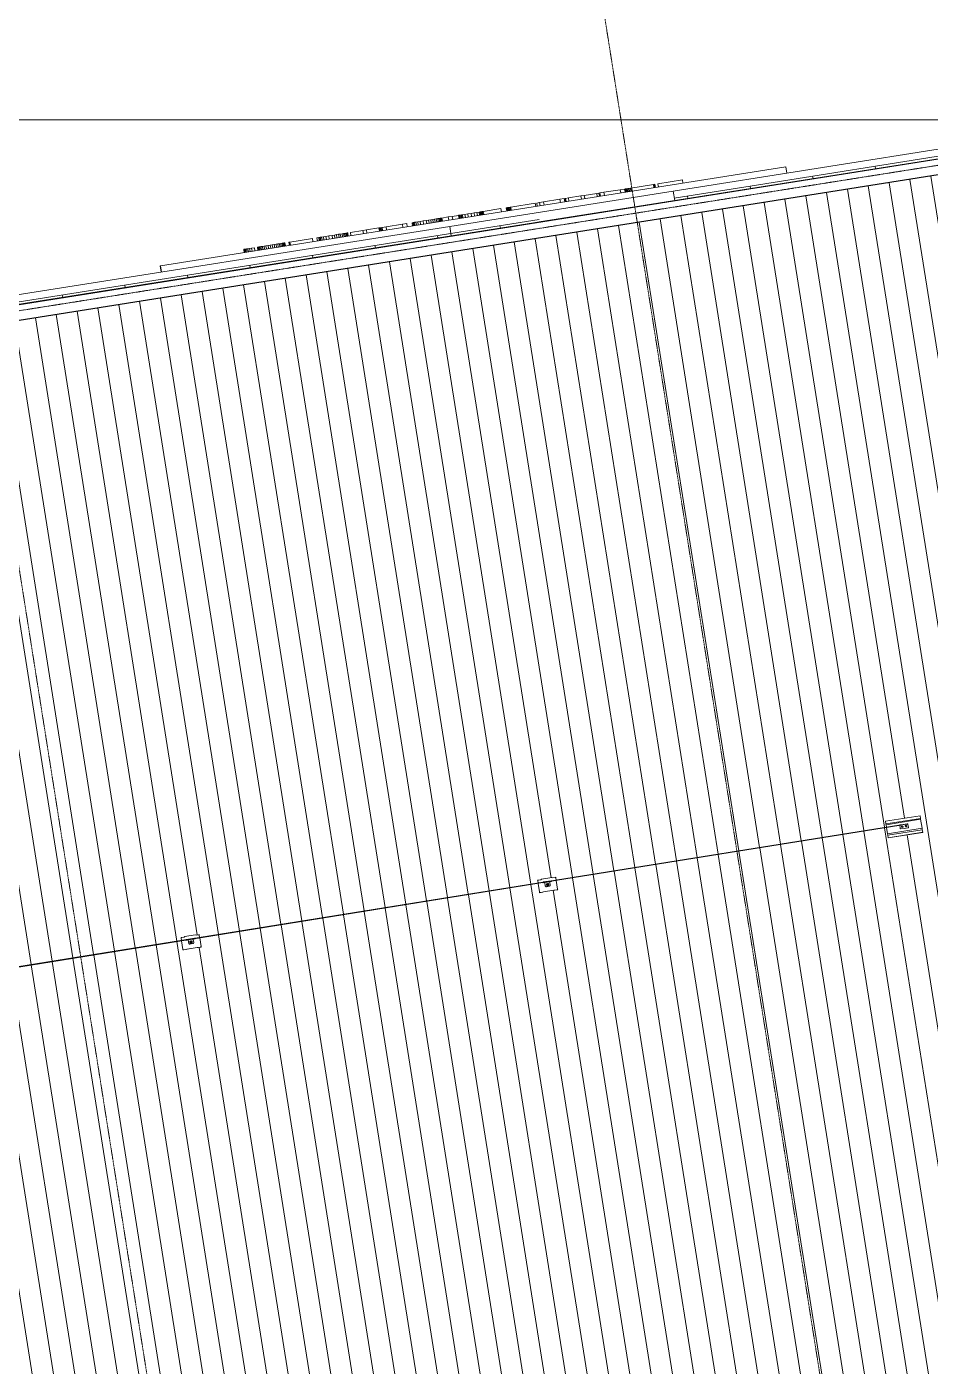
# Model space of a CAD drawing. Header units: millimetres. Extents: x -2355745 to -2216356, y 3958910 to 4068440.
# Drawn here: x -2252650 to -2238379, y 4033441 to 4054615 of the extents above; entities that cross this region are included whole.
import ezdxf

# ---------------------------------------------------------------- set-up
doc = ezdxf.new("R2010")
doc.units = ezdxf.units.MM
doc.linetypes.add('Grid Line', pattern=[21, 12, -3, 3, -3])
for name, color, linetype, lineweight in [('A-FLOR', 192, 'Continuous', 5), ('A-GENM', 13, 'Continuous', 5), ('A-ROOF', 132, 'Continuous', 5), ('A-ROOF-OTLN', 132, 'Continuous', 5), ('A-ROOF-PATT', 132, 'Continuous', 5), ('A-WALL', 113, 'Continuous', 5), ('Q-SPCQ', 91, 'Continuous', 5), ('S-GRID', 1, 'Continuous', 5)]:
    doc.layers.add(name, color=color, linetype=linetype, lineweight=lineweight)

# ---------------------------------------------------------------- blocks, each defined once
blk = doc.blocks.new('Static Line_Sayfa_Metal Deck_Pan Mount - Up to 15 _ pitch - Max 2 Users-1848787-ROOF - Part B')
at = {"layer": 'Q-SPCQ'}
for p, q in [((-2238845, 4042001), (-2244430, 4041104)), ((-2244429, 4041096), (-2238843, 4041993)), ((-2238539, 4042143), (-2239084, 4042056)), ((-2239077, 4042013), (-2239084, 4042056)), ((-2238532, 4042101), (-2239077, 4042013)), ((-2239075, 4042000), (-2239077, 4042013)), ((-2238530, 4042088), (-2239075, 4042000)), ((-2239069, 4041964), (-2239075, 4042000)), ((-2238860, 4041990), (-2238859, 4041987)), ((-2238859, 4041984), (-2238855, 4041963)), ((-2238836, 4042002), (-2238742, 4042013)), ((-2238741, 4042008), (-2238835, 4041997)), ((-2238731, 4042008), (-2238732, 4042013)), ((-2238732, 4042013), (-2238732, 4042013)), ((-2238731, 4042008), (-2238731, 4042008)), ((-2238727, 4041983), (-2238731, 4042005)), ((-2238723, 4041959), (-2238727, 4041983)), ((-2238539, 4042143), (-2238532, 4042101)), ((-2238532, 4042101), (-2238530, 4042088)), ((-2238530, 4042088), (-2238507, 4041945)), ((-2239052, 4041857), (-2239068, 4041958)), ((-2238507, 4041945), (-2239052, 4041857)), ((-2239049, 4041835), (-2239052, 4041857)), ((-2238504, 4041923), (-2239049, 4041835)), ((-2239042, 4041793), (-2239049, 4041835)), ((-2238497, 4041881), (-2239042, 4041793)), ((-2238497, 4041880), (-2239042, 4041793)), ((-2239042, 4041793), (-2238913, 4041813)), ((-2238913, 4041813), (-2239042, 4041793)), ((-2239042, 4041793), (-2239042, 4041793)), ((-2239042, 4041793), (-2239042, 4041793)), ((-2238913, 4041813), (-2238913, 4041813)), ((-2238855, 4041963), (-2238851, 4041938)), ((-2238846, 4041934), (-2238786, 4041943)), ((-2238834, 4041967), (-2238834, 4041966)), ((-2238808, 4041971), (-2238808, 4041971)), ((-2238808, 4041970), (-2238808, 4041971)), ((-2238786, 4041943), (-2238727, 4041953)), ((-2238783, 4041834), (-2238769, 4041837)), ((-2238769, 4041836), (-2238783, 4041834)), ((-2238783, 4041834), (-2238783, 4041834)), ((-2238775, 4041977), (-2238774, 4041976)), ((-2238769, 4041837), (-2238755, 4041839)), ((-2238755, 4041839), (-2238769, 4041836)), ((-2238749, 4041981), (-2238749, 4041981)), ((-2238749, 4041980), (-2238749, 4041981)), ((-2238723, 4041958), (-2238723, 4041959)), ((-2238625, 4041860), (-2238497, 4041880)), ((-2238497, 4041880), (-2238625, 4041860)), ((-2238625, 4041860), (-2238625, 4041860)), ((-2238507, 4041945), (-2238504, 4041923)), ((-2238504, 4041923), (-2238497, 4041881)), ((-2238497, 4041881), (-2238497, 4041880)), ((-2238497, 4041880), (-2238497, 4041880)), ((-2244532, 4041132), (-2244521, 4041138)), ((-2244520, 4041139), (-2244356, 4041165)), ((-2244355, 4041165), (-2244342, 4041163)), ((-2244341, 4041163), (-2244304, 4041169)), ((-2244303, 4041169), (-2244294, 4041170)), ((-2244294, 4041170), (-2244293, 4041161)), ((-2244293, 4041161), (-2244287, 4041126)), ((-2244429, 4041104), (-2317659, 4029317)), ((-2317658, 4029309), (-2244428, 4041096)), ((-2244580, 4041124), (-2244572, 4041126)), ((-2244580, 4041124), (-2244579, 4041115)), ((-2244579, 4041115), (-2244579, 4041114)), ((-2244579, 4041115), (-2244573, 4041080)), ((-2244572, 4041073), (-2244550, 4040938)), ((-2244571, 4041126), (-2244533, 4041132)), ((-2244550, 4040938), (-2244549, 4040928)), ((-2244499, 4040936), (-2244549, 4040928)), ((-2244549, 4040927), (-2244499, 4040935)), ((-2244549, 4040928), (-2244549, 4040927)), ((-2244502, 4040935), (-2244539, 4040929)), ((-2244539, 4040929), (-2244500, 4040935)), ((-2244489, 4040942), (-2244501, 4040936)), ((-2244495, 4041095), (-2244499, 4041094)), ((-2244499, 4040936), (-2244487, 4040942)), ((-2244499, 4040935), (-2244499, 4040936)), ((-2244498, 4041083), (-2244493, 4041083)), ((-2244368, 4041116), (-2244493, 4041096)), ((-2244491, 4041083), (-2244366, 4041103)), ((-2244324, 4040968), (-2244488, 4040942)), ((-2244487, 4040942), (-2244326, 4040968)), ((-2244468, 4041086), (-2244468, 4041086)), ((-2244459, 4041033), (-2244467, 4041081)), ((-2244442, 4041051), (-2244442, 4041051)), ((-2244442, 4041020), (-2244393, 4041028)), ((-2244442, 4041020), (-2244393, 4041028)), ((-2244434, 4041053), (-2244434, 4041052)), ((-2244432, 4041053), (-2244432, 4041053)), ((-2244413, 4041056), (-2244413, 4041056)), ((-2244411, 4041056), (-2244411, 4041056)), ((-2244403, 4041057), (-2244403, 4041057)), ((-2244389, 4041098), (-2244389, 4041098)), ((-2244388, 4041094), (-2244380, 4041045)), ((-2244380, 4041045), (-2244380, 4041045)), ((-2244361, 4041116), (-2244366, 4041116)), ((-2244364, 4041104), (-2244360, 4041106)), ((-2244325, 4040968), (-2244312, 4040966)), ((-2244310, 4040966), (-2244323, 4040968)), ((-2244262, 4040974), (-2244312, 4040966)), ((-2244312, 4040965), (-2244262, 4040973)), ((-2244312, 4040966), (-2244312, 4040965)), ((-2244311, 4040966), (-2244272, 4040972)), ((-2244272, 4040972), (-2244309, 4040966)), ((-2244286, 4041119), (-2244264, 4040984)), ((-2244264, 4040983), (-2244264, 4040984)), ((-2244264, 4040984), (-2244262, 4040974)), ((-2244262, 4040973), (-2244262, 4040974)), ((-2250213, 4040218), (-2250205, 4040219)), ((-2250213, 4040218), (-2250212, 4040208)), ((-2250212, 4040208), (-2250212, 4040208)), ((-2250212, 4040208), (-2250206, 4040173)), ((-2250205, 4040167), (-2250183, 4040031)), ((-2250203, 4040219), (-2250166, 4040225)), ((-2250165, 4040226), (-2250154, 4040232)), ((-2250153, 4040232), (-2249989, 4040258)), ((-2250128, 4040189), (-2250132, 4040187)), ((-2250131, 4040177), (-2250126, 4040176)), ((-2250001, 4040209), (-2250126, 4040189)), ((-2250124, 4040176), (-2249999, 4040197)), ((-2250101, 4040179), (-2250101, 4040179)), ((-2250092, 4040126), (-2250100, 4040175)), ((-2250075, 4040144), (-2250075, 4040144)), ((-2250075, 4040114), (-2250026, 4040122)), ((-2250075, 4040113), (-2250026, 4040121)), ((-2250067, 4040146), (-2250067, 4040146)), ((-2250065, 4040147), (-2250065, 4040147)), ((-2250046, 4040150), (-2250046, 4040150)), ((-2250043, 4040149), (-2250044, 4040150)), ((-2250035, 4040150), (-2250035, 4040150)), ((-2250022, 4040192), (-2250022, 4040192)), ((-2250021, 4040187), (-2250013, 4040139)), ((-2250013, 4040138), (-2250013, 4040139)), ((-2249994, 4040209), (-2249999, 4040210)), ((-2249997, 4040197), (-2249992, 4040199)), ((-2249988, 4040258), (-2249975, 4040256)), ((-2249974, 4040256), (-2249937, 4040262)), ((-2249936, 4040262), (-2249927, 4040264)), ((-2249927, 4040264), (-2249925, 4040254)), ((-2249925, 4040254), (-2249920, 4040220)), ((-2249919, 4040213), (-2249897, 4040077)), ((-2250183, 4040031), (-2250182, 4040021)), ((-2250132, 4040029), (-2250182, 4040021)), ((-2250182, 4040021), (-2250132, 4040029)), ((-2250182, 4040021), (-2250182, 4040021)), ((-2250135, 4040029), (-2250172, 4040023)), ((-2250172, 4040023), (-2250133, 4040029)), ((-2250122, 4040035), (-2250134, 4040029)), ((-2250132, 4040029), (-2250120, 4040035)), ((-2250132, 4040029), (-2250132, 4040029)), ((-2249957, 4040062), (-2250121, 4040035)), ((-2250119, 4040035), (-2249959, 4040061)), ((-2249958, 4040061), (-2249945, 4040059)), ((-2249943, 4040060), (-2249956, 4040062)), ((-2249945, 4040059), (-2249895, 4040067)), ((-2249895, 4040067), (-2249945, 4040059)), ((-2249945, 4040059), (-2249945, 4040059)), ((-2249944, 4040059), (-2249905, 4040065)), ((-2249905, 4040066), (-2249942, 4040060)), ((-2249897, 4040077), (-2249897, 4040077)), ((-2249897, 4040077), (-2249895, 4040067)), ((-2249895, 4040067), (-2249895, 4040067))]:
    blk.add_line(p, q, dxfattribs=at)
at = {"layer": 'Q-SPCQ', "flags": 128}
for points in [[(-2238749, 4041981), (-2238749, 4041981), (-2238749, 4041982), (-2238749, 4041982), (-2238749, 4041983), (-2238750, 4041983), (-2238750, 4041984), (-2238750, 4041984), (-2238750, 4041985), (-2238750, 4041985), (-2238751, 4041986), (-2238751, 4041986), (-2238751, 4041986), (-2238752, 4041987), (-2238752, 4041987), (-2238752, 4041988), (-2238753, 4041988), (-2238753, 4041988), (-2238753, 4041989), (-2238754, 4041989), (-2238754, 4041989), (-2238755, 4041990), (-2238755, 4041990), (-2238756, 4041990), (-2238756, 4041990), (-2238757, 4041991), (-2238757, 4041991), (-2238758, 4041991), (-2238758, 4041991), (-2238759, 4041991), (-2238759, 4041991), (-2238760, 4041991), (-2238760, 4041992), (-2238761, 4041992), (-2238761, 4041992), (-2238762, 4041992), (-2238762, 4041992), (-2238763, 4041992), (-2238763, 4041992), (-2238764, 4041992), (-2238764, 4041991), (-2238765, 4041991), (-2238765, 4041991), (-2238766, 4041991), (-2238766, 4041991), (-2238767, 4041991), (-2238767, 4041990), (-2238768, 4041990), (-2238768, 4041990), (-2238769, 4041990), (-2238769, 4041989), (-2238769, 4041989), (-2238770, 4041989), (-2238770, 4041989), (-2238771, 4041988), (-2238771, 4041988), (-2238771, 4041987), (-2238772, 4041987), (-2238772, 4041987), (-2238772, 4041986), (-2238773, 4041986), (-2238773, 4041985), (-2238773, 4041985), (-2238773, 4041984), (-2238774, 4041984), (-2238774, 4041984), (-2238774, 4041983), (-2238774, 4041983), (-2238774, 4041982), (-2238774, 4041982), (-2238775, 4041981), (-2238775, 4041981), (-2238775, 4041980), (-2238775, 4041980), (-2238775, 4041979), (-2238775, 4041978), (-2238775, 4041978), (-2238775, 4041977), (-2238775, 4041977), (-2238775, 4041977)], [(-2238808, 4041971), (-2238808, 4041972), (-2238808, 4041972), (-2238809, 4041973), (-2238809, 4041973), (-2238809, 4041974), (-2238809, 4041974), (-2238809, 4041975), (-2238809, 4041975), (-2238810, 4041976), (-2238810, 4041976), (-2238810, 4041976), (-2238811, 4041977), (-2238811, 4041977), (-2238811, 4041978), (-2238812, 4041978), (-2238812, 4041978), (-2238812, 4041979), (-2238813, 4041979), (-2238813, 4041979), (-2238814, 4041980), (-2238814, 4041980), (-2238814, 4041980), (-2238815, 4041981), (-2238815, 4041981), (-2238816, 4041981), (-2238816, 4041981), (-2238817, 4041981), (-2238817, 4041982), (-2238818, 4041982), (-2238818, 4041982), (-2238819, 4041982), (-2238819, 4041982), (-2238820, 4041982), (-2238820, 4041982), (-2238821, 4041982), (-2238821, 4041982), (-2238822, 4041982), (-2238822, 4041982), (-2238823, 4041982), (-2238823, 4041982), (-2238824, 4041982), (-2238824, 4041982), (-2238825, 4041982), (-2238825, 4041981), (-2238826, 4041981), (-2238826, 4041981), (-2238827, 4041981), (-2238827, 4041980), (-2238828, 4041980), (-2238828, 4041980), (-2238829, 4041980), (-2238829, 4041979), (-2238829, 4041979), (-2238830, 4041979), (-2238830, 4041978), (-2238831, 4041978), (-2238831, 4041978), (-2238831, 4041977), (-2238832, 4041977), (-2238832, 4041976), (-2238832, 4041976), (-2238832, 4041975), (-2238833, 4041975), (-2238833, 4041974), (-2238833, 4041974), (-2238833, 4041974), (-2238833, 4041973), (-2238834, 4041973), (-2238834, 4041972), (-2238834, 4041972), (-2238834, 4041971), (-2238834, 4041970), (-2238834, 4041970), (-2238834, 4041969), (-2238834, 4041969), (-2238834, 4041968), (-2238834, 4041968), (-2238834, 4041967), (-2238834, 4041967)], [(-2244495, 4041095), (-2244495, 4041095), (-2244495, 4041096), (-2244494, 4041096), (-2244494, 4041096), (-2244493, 4041096), (-2244493, 4041096)], [(-2244491, 4041083), (-2244491, 4041083), (-2244492, 4041083), (-2244492, 4041083), (-2244493, 4041083), (-2244493, 4041083), (-2244493, 4041083)], [(-2244424, 4041066), (-2244425, 4041066), (-2244425, 4041066), (-2244426, 4041066), (-2244426, 4041066), (-2244426, 4041066), (-2244427, 4041065), (-2244427, 4041065), (-2244428, 4041065), (-2244428, 4041065), (-2244429, 4041065), (-2244429, 4041064), (-2244429, 4041064), (-2244430, 4041064), (-2244430, 4041063), (-2244430, 4041063), (-2244431, 4041063), (-2244431, 4041062), (-2244431, 4041062), (-2244432, 4041062), (-2244432, 4041061), (-2244432, 4041061), (-2244432, 4041061), (-2244433, 4041060), (-2244433, 4041060), (-2244433, 4041059), (-2244433, 4041059), (-2244433, 4041058), (-2244434, 4041058), (-2244434, 4041058), (-2244434, 4041057), (-2244434, 4041057), (-2244434, 4041056), (-2244434, 4041056), (-2244434, 4041055), (-2244434, 4041055), (-2244434, 4041054), (-2244434, 4041054), (-2244434, 4041053), (-2244434, 4041053), (-2244434, 4041053)], [(-2244424, 4041064), (-2244424, 4041064), (-2244425, 4041064), (-2244425, 4041064), (-2244425, 4041064), (-2244426, 4041064), (-2244426, 4041064), (-2244426, 4041064), (-2244427, 4041064), (-2244427, 4041063), (-2244427, 4041063), (-2244428, 4041063), (-2244428, 4041063), (-2244428, 4041062), (-2244429, 4041062), (-2244429, 4041062), (-2244429, 4041062), (-2244430, 4041061), (-2244430, 4041061), (-2244430, 4041061), (-2244430, 4041060), (-2244430, 4041060), (-2244431, 4041060), (-2244431, 4041060), (-2244431, 4041059), (-2244431, 4041059), (-2244431, 4041058), (-2244431, 4041058), (-2244432, 4041058), (-2244432, 4041057), (-2244432, 4041057), (-2244432, 4041057), (-2244432, 4041056), (-2244432, 4041056), (-2244432, 4041055), (-2244432, 4041055), (-2244432, 4041055), (-2244432, 4041054), (-2244432, 4041054), (-2244432, 4041053), (-2244432, 4041053)], [(-2244411, 4041056), (-2244411, 4041057), (-2244411, 4041057), (-2244411, 4041058), (-2244411, 4041058), (-2244411, 4041059), (-2244411, 4041059), (-2244412, 4041060), (-2244412, 4041060), (-2244412, 4041060), (-2244412, 4041061), (-2244413, 4041061), (-2244413, 4041062), (-2244413, 4041062), (-2244413, 4041062), (-2244414, 4041063), (-2244414, 4041063), (-2244414, 4041063), (-2244415, 4041064), (-2244415, 4041064), (-2244416, 4041064), (-2244416, 4041064), (-2244416, 4041065), (-2244417, 4041065), (-2244417, 4041065), (-2244418, 4041065), (-2244418, 4041066), (-2244418, 4041066), (-2244419, 4041066), (-2244419, 4041066), (-2244420, 4041066), (-2244420, 4041066), (-2244421, 4041066), (-2244421, 4041066), (-2244422, 4041066), (-2244422, 4041066), (-2244423, 4041066), (-2244423, 4041066), (-2244424, 4041066), (-2244424, 4041066), (-2244424, 4041066)], [(-2244413, 4041056), (-2244413, 4041057), (-2244413, 4041057), (-2244413, 4041058), (-2244413, 4041058), (-2244413, 4041058), (-2244413, 4041059), (-2244414, 4041059), (-2244414, 4041059), (-2244414, 4041060), (-2244414, 4041060), (-2244414, 4041060), (-2244415, 4041061), (-2244415, 4041061), (-2244415, 4041061), (-2244415, 4041062), (-2244416, 4041062), (-2244416, 4041062), (-2244416, 4041062), (-2244416, 4041063), (-2244417, 4041063), (-2244417, 4041063), (-2244417, 4041063), (-2244418, 4041063), (-2244418, 4041064), (-2244418, 4041064), (-2244419, 4041064), (-2244419, 4041064), (-2244420, 4041064), (-2244420, 4041064), (-2244420, 4041064), (-2244421, 4041064), (-2244421, 4041065), (-2244421, 4041065), (-2244422, 4041065), (-2244422, 4041065), (-2244423, 4041065), (-2244423, 4041065), (-2244423, 4041065), (-2244424, 4041065), (-2244424, 4041064)], [(-2244368, 4041116), (-2244368, 4041116), (-2244367, 4041116), (-2244367, 4041116), (-2244366, 4041116), (-2244366, 4041116), (-2244366, 4041116)], [(-2244364, 4041104), (-2244364, 4041104), (-2244364, 4041104), (-2244365, 4041103), (-2244365, 4041103), (-2244366, 4041103), (-2244366, 4041103)], [(-2250128, 4040189), (-2250128, 4040189), (-2250128, 4040189), (-2250127, 4040189), (-2250127, 4040189), (-2250126, 4040189), (-2250126, 4040189)], [(-2250124, 4040176), (-2250124, 4040176), (-2250125, 4040176), (-2250125, 4040176), (-2250126, 4040176), (-2250126, 4040176), (-2250126, 4040176)], [(-2250057, 4040160), (-2250058, 4040159), (-2250058, 4040159), (-2250058, 4040159), (-2250059, 4040159), (-2250059, 4040159), (-2250060, 4040159), (-2250060, 4040159), (-2250061, 4040158), (-2250061, 4040158), (-2250061, 4040158), (-2250062, 4040158), (-2250062, 4040157), (-2250063, 4040157), (-2250063, 4040157), (-2250063, 4040156), (-2250064, 4040156), (-2250064, 4040156), (-2250064, 4040155), (-2250065, 4040155), (-2250065, 4040155), (-2250065, 4040154), (-2250065, 4040154), (-2250066, 4040153), (-2250066, 4040153), (-2250066, 4040153), (-2250066, 4040152), (-2250066, 4040152), (-2250066, 4040151), (-2250067, 4040151), (-2250067, 4040150), (-2250067, 4040150), (-2250067, 4040150), (-2250067, 4040149), (-2250067, 4040149), (-2250067, 4040148), (-2250067, 4040148), (-2250067, 4040147), (-2250067, 4040147), (-2250067, 4040146), (-2250067, 4040146)], [(-2250057, 4040158), (-2250057, 4040158), (-2250058, 4040158), (-2250058, 4040158), (-2250058, 4040157), (-2250059, 4040157), (-2250059, 4040157), (-2250059, 4040157), (-2250060, 4040157), (-2250060, 4040157), (-2250060, 4040156), (-2250061, 4040156), (-2250061, 4040156), (-2250061, 4040156), (-2250062, 4040156), (-2250062, 4040155), (-2250062, 4040155), (-2250062, 4040155), (-2250063, 4040154), (-2250063, 4040154), (-2250063, 4040154), (-2250063, 4040154), (-2250064, 4040153), (-2250064, 4040153), (-2250064, 4040153), (-2250064, 4040152), (-2250064, 4040152), (-2250064, 4040151), (-2250065, 4040151), (-2250065, 4040151), (-2250065, 4040150), (-2250065, 4040150), (-2250065, 4040150), (-2250065, 4040149), (-2250065, 4040149), (-2250065, 4040148), (-2250065, 4040148), (-2250065, 4040148), (-2250065, 4040147), (-2250065, 4040147), (-2250065, 4040147)], [(-2250044, 4040150), (-2250044, 4040150), (-2250044, 4040151), (-2250044, 4040151), (-2250044, 4040152), (-2250044, 4040152), (-2250044, 4040153), (-2250045, 4040153), (-2250045, 4040153), (-2250045, 4040154), (-2250045, 4040154), (-2250045, 4040155), (-2250046, 4040155), (-2250046, 4040155), (-2250046, 4040156), (-2250047, 4040156), (-2250047, 4040156), (-2250047, 4040157), (-2250048, 4040157), (-2250048, 4040157), (-2250048, 4040158), (-2250049, 4040158), (-2250049, 4040158), (-2250050, 4040158), (-2250050, 4040159), (-2250050, 4040159), (-2250051, 4040159), (-2250051, 4040159), (-2250052, 4040159), (-2250052, 4040159), (-2250053, 4040159), (-2250053, 4040160), (-2250054, 4040160), (-2250054, 4040160), (-2250055, 4040160), (-2250055, 4040160), (-2250056, 4040160), (-2250056, 4040160), (-2250056, 4040160), (-2250057, 4040160), (-2250057, 4040160)], [(-2250046, 4040150), (-2250046, 4040150), (-2250046, 4040151), (-2250046, 4040151), (-2250046, 4040151), (-2250046, 4040152), (-2250046, 4040152), (-2250046, 4040152), (-2250047, 4040153), (-2250047, 4040153), (-2250047, 4040153), (-2250047, 4040154), (-2250047, 4040154), (-2250048, 4040154), (-2250048, 4040155), (-2250048, 4040155), (-2250048, 4040155), (-2250049, 4040155), (-2250049, 4040156), (-2250049, 4040156), (-2250050, 4040156), (-2250050, 4040156), (-2250050, 4040157), (-2250051, 4040157), (-2250051, 4040157), (-2250051, 4040157), (-2250052, 4040157), (-2250052, 4040157), (-2250052, 4040158), (-2250053, 4040158), (-2250053, 4040158), (-2250054, 4040158), (-2250054, 4040158), (-2250054, 4040158), (-2250055, 4040158), (-2250055, 4040158), (-2250056, 4040158), (-2250056, 4040158), (-2250056, 4040158), (-2250057, 4040158), (-2250057, 4040158)], [(-2250001, 4040209), (-2250000, 4040209), (-2250000, 4040210), (-2250000, 4040210), (-2249999, 4040210), (-2249999, 4040210), (-2249999, 4040210)], [(-2249997, 4040197), (-2249997, 4040197), (-2249997, 4040197), (-2249998, 4040197), (-2249998, 4040197), (-2249998, 4040197), (-2249999, 4040197)]]:
    blk.add_lwpolyline(points, dxfattribs=at)
at = {"layer": 'Q-SPCQ'}
for centre, major_axis, ratio, start_param, end_param in [((-2238844, 4041999), (17.3, 2.8), 0.087155, 1.116791, 2.8883), ((-2238843, 4041995), (17.3, 2.8), 0.087155, 1.116791, 2.8883), ((-2238859, 4041985), (-0.48, 2.96), 0.000219, 0.087266, 1.658063), ((-2238844, 4041999), (7.4, 1.19), 0.087155, 1.832376, 2.617774), ((-2238843, 4041995), (7.4, 1.19), 0.087155, 3.141593, 6.282966), ((-2238843, 4041995), (7.4, 1.19), 0.087155, 2.879574, 3.141373), ((-2238843, 4041995), (7.4, 1.19), 0.087155, 0, 2.617774), ((-2238843, 4041997), (-0.64, 3.95), 0.000219, 3.490658, 4.537856), ((-2238843, 4041997), (-0.64, 3.95), 0.000219, 2.181661, 2.70526), ((-2238844, 4041999), (7.4, 1.19), 0.087155, 0, 1.046978), ((-2238844, 4041999), (7.4, 1.19), 0.087155, 5.235768, 6.282966), ((-2238762, 4041978), (12.8, 2), 0.996195, 0.002511, 3.144104), ((-2238749, 4042011), (17.3, 2.8), 0.087155, 0, 1.116791), ((-2238748, 4042006), (17.3, 2.8), 0.087155, 0, 1.116791), ((-2238731, 4042005), (-1.27, 7.9), 0.000219, 0.087266, 1.134464), ((-2238731, 4042005), (-0.48, 2.96), 0.000219, 0.087266, 1.658063), ((-2238847, 4041939), (4.94, 0.78), 0.996195, 3.144104, 4.7149), ((-2238821, 4041968), (12.8, 2), 0.996195, 0.002511, 3.144104), ((-2238821, 4041968), (12.8, 2), 0.996195, 3.144104, 6.285696), ((-2238762, 4041978), (12.8, 2), 0.996195, 3.144104, 6.285696), ((-2238728, 4041958), (4.94, 0.78), 0.996195, 4.7149, 6.285696), ((-2244520, 4041139), (0.987, 0.159), 0.087155, 1.570577, 2.889213), ((-2244356, 4041165), (0.987, 0.159), 0.087155, 0.25194, 1.570577), ((-2244341, 4041163), (0.987, 0.159), 0.087155, 3.393532, 4.712169), ((-2244302, 4041159), (9.88, 1.56), 0.996195, 0.002511, 1.573307), ((-2244302, 4041159), (9.88, 1.56), 0.996195, 1.049709, 1.290073), ((-2244302, 4041159), (9.88, 1.56), 0.996195, 0.002511, 0.264311), ((-2244569, 4041116), (9.88, 1.56), 0.996195, 1.573307, 3.144104), ((-2244569, 4041116), (9.88, 1.56), 0.996195, 1.835107, 3.141593), ((-2244540, 4040939), (9.88, 1.56), 0.996195, 3.144104, 4.7149), ((-2244540, 4040939), (9.88, 1.56), 0.996195, 3.405903, 4.7149), ((-2244533, 4041132), (0.987, 0.159), 0.087155, 4.712169, 6.030806), ((-2244502, 4040935), (0.987, 0.159), 0.087155, 4.712169, 6.030806), ((-2244500, 4040936), (0.987, 0.159), 0.087155, 4.712169, 6.030806), ((-2244499, 4041088), (-0.83, 5.15), 0.000219, 4.799655, 6.283185), ((-2244499, 4041088), (-0.83, 5.15), 0.000219, 3.973548, 4.776348), ((-2244499, 4041088), (-0.83, 5.15), 0.000219, 3.141593, 3.752458), ((-2244499, 4041088), (-0.83, 5.15), 0.000219, 2.70526, 3.141541), ((-2244488, 4040942), (0.987, 0.159), 0.087155, 1.570577, 2.889213), ((-2244487, 4040942), (0.987, 0.159), 0.087155, 2.229895, 2.889213), ((-2244487, 4040942), (0.987, 0.159), 0.087155, 1.570577, 1.790349), ((-2244530, 4041078), (69.1, 11.1), 0.087155, 5.824183, 6.053574), ((-2244467, 4041082), (-1.11, 6.91), 0.000219, 0.610865, 0.872664), ((-2244467, 4041082), (-0.64, 3.95), 0.000219, 0.087266, 1.658063), ((-2244444, 4041035), (14.8, 2.3), 0.996195, 3.144104, 4.7149), ((-2244444, 4041035), (14.8, 2.3), 0.996195, 3.405903, 4.7149), ((-2244422, 4041054), (19.6, 3.1), 0.996195, 1.573307, 4.7149), ((-2244422, 4041054), (19.6, 3.1), 0.996195, 3.144104, 4.7149), ((-2244422, 4041054), (11.6, 1.8), 0.996195, 1.573307, 4.7149), ((-2244422, 4041054), (19.6, 3.1), 0.996195, 4.7149, 7.856493), ((-2244422, 4041054), (11.6, 1.8), 0.996195, 4.7149, 7.856493), ((-2244422, 4041054), (19.6, 3.1), 0.996195, 4.7149, 6.283185), ((-2244327, 4041111), (69.1, 11.1), 0.087155, 3.370764, 3.600156), ((-2244395, 4041043), (14.8, 2.3), 0.996195, 4.7149, 6.285696), ((-2244395, 4041043), (14.8, 2.3), 0.996195, 4.7149, 6.023897), ((-2244388, 4041094), (-1.11, 6.91), 0.000219, 0.610865, 0.872664), ((-2244388, 4041094), (-0.64, 3.95), 0.000219, 0.087266, 1.658063), ((-2244360, 4041111), (-0.83, 5.15), 0.000219, 4.799655, 6.283134), ((-2244360, 4041111), (-0.83, 5.15), 0.000219, 3.141644, 4.799655), ((-2244360, 4041111), (-0.83, 5.15), 0.000219, 2.70526, 3.141593), ((-2244326, 4040968), (0.987, 0.159), 0.087155, 1.350804, 1.570577), ((-2244326, 4040968), (0.987, 0.159), 0.087155, 0.25194, 0.691485), ((-2244324, 4040968), (0.987, 0.159), 0.087155, 0.25194, 1.570577), ((-2244311, 4040966), (0.987, 0.159), 0.087155, 3.393532, 4.712169), ((-2244310, 4040966), (0.987, 0.159), 0.087155, 3.393532, 4.712169), ((-2244274, 4040982), (9.88, 1.56), 0.996195, 4.7149, 6.285696), ((-2244274, 4040982), (9.88, 1.56), 0.996195, 4.7149, 6.283185), ((-2250202, 4040210), (9.88, 1.56), 0.996195, 1.573307, 3.144104), ((-2250202, 4040209), (9.88, 1.56), 0.996195, 1.835107, 3.141593), ((-2250166, 4040225), (0.987, 0.159), 0.087155, 4.712169, 6.030806), ((-2250153, 4040232), (0.987, 0.159), 0.087155, 1.570577, 2.889213), ((-2250132, 4040182), (-0.83, 5.15), 0.000219, 4.799655, 6.283185), ((-2250132, 4040182), (-0.83, 5.15), 0.000219, 3.141593, 4.793709), ((-2250132, 4040182), (-0.83, 5.15), 0.000219, 2.70526, 3.141541), ((-2250100, 4040175), (-1.11, 6.91), 0.000219, 0.610865, 0.872665), ((-2250163, 4040172), (69.1, 11.1), 0.087155, 5.824183, 6.053574), ((-2250100, 4040175), (-0.64, 3.95), 0.000219, 0.087266, 1.658063), ((-2250077, 4040128), (14.8, 2.3), 0.996195, 3.144104, 4.7149), ((-2250077, 4040128), (14.8, 2.3), 0.996195, 3.405903, 4.7149), ((-2250055, 4040147), (19.6, 3.1), 0.996195, 1.573307, 4.7149), ((-2250055, 4040147), (19.6, 3.1), 0.996195, 3.144104, 4.7149), ((-2250055, 4040147), (11.6, 1.8), 0.996195, 1.573307, 4.7149), ((-2250055, 4040147), (19.6, 3.1), 0.996195, 4.7149, 7.856493), ((-2250055, 4040147), (11.6, 1.8), 0.996195, 4.7149, 7.856493), ((-2250055, 4040147), (19.6, 3.1), 0.996195, 4.7149, 6.283185), ((-2249960, 4040204), (69.1, 11.1), 0.087155, 3.370764, 3.600156), ((-2250028, 4040136), (14.8, 2.3), 0.996195, 4.7149, 6.285696), ((-2250028, 4040136), (14.8, 2.3), 0.996195, 4.7149, 6.023897), ((-2250021, 4040188), (-1.11, 6.91), 0.000219, 0.610865, 0.872664), ((-2250021, 4040188), (-0.64, 3.95), 0.000219, 0.087266, 1.658063), ((-2249993, 4040204), (-0.83, 5.15), 0.000219, 4.799655, 6.283134), ((-2249993, 4040204), (-0.83, 5.15), 0.000219, 3.141644, 4.793283), ((-2249993, 4040204), (-0.83, 5.15), 0.000219, 2.70526, 3.141593), ((-2249989, 4040258), (0.987, 0.159), 0.087155, 0.25194, 1.570577), ((-2249974, 4040256), (0.987, 0.159), 0.087155, 3.393532, 4.712169), ((-2249935, 4040252), (9.88, 1.56), 0.996195, 0.002511, 1.573307), ((-2249935, 4040252), (9.88, 1.56), 0.996195, 1.049709, 1.290073), ((-2249935, 4040252), (9.88, 1.56), 0.996195, 0.002511, 0.264311), ((-2250173, 4040033), (9.88, 1.56), 0.996195, 3.144104, 4.7149), ((-2250173, 4040032), (9.88, 1.56), 0.996195, 3.405903, 4.7149), ((-2250135, 4040029), (0.987, 0.159), 0.087155, 4.712169, 6.030806), ((-2250133, 4040029), (0.987, 0.159), 0.087155, 4.712169, 6.030806), ((-2250121, 4040035), (0.987, 0.159), 0.087155, 1.570577, 2.889213), ((-2250119, 4040035), (0.987, 0.159), 0.087155, 2.229895, 2.889213), ((-2250119, 4040035), (0.987, 0.159), 0.087155, 1.570577, 1.790349), ((-2249959, 4040061), (0.987, 0.159), 0.087155, 1.350804, 1.570577), ((-2249959, 4040061), (0.987, 0.159), 0.087155, 0.25194, 0.691485), ((-2249957, 4040062), (0.987, 0.159), 0.087155, 0.25194, 1.570577), ((-2249944, 4040059), (0.987, 0.159), 0.087155, 3.393532, 4.712169), ((-2249942, 4040060), (0.987, 0.159), 0.087155, 3.393532, 4.712169), ((-2249907, 4040075), (9.88, 1.56), 0.996195, 4.7149, 6.283185), ((-2249907, 4040075), (9.88, 1.56), 0.996195, 4.7149, 6.285696)]:
    blk.add_ellipse(centre, major_axis=major_axis, ratio=ratio, start_param=start_param, end_param=end_param, dxfattribs=at)
blk = doc.blocks.new('Generic Models 19 - Generic Models 13-2245973-ROOF - Part B')
at = {"layer": 'A-GENM'}
for p, q in [((-2242405, 4051807), (-2236270, 4052779)), ((-2236246, 4052631), (-2242382, 4051659)), ((-2250503, 4050627), (-2240626, 4052191)), ((-2240626, 4052191), (-2240610, 4052092)), ((-2245936, 4051248), (-2242405, 4051807)), ((-2242382, 4051659), (-2242405, 4051807)), ((-2242382, 4051659), (-2244522, 4051320)), ((-2254961, 4049819), (-2245936, 4051248)), ((-2245912, 4051100), (-2254938, 4049670)), ((-2245912, 4051100), (-2245936, 4051248)), ((-2250508, 4050626), (-2250503, 4050627)), ((-2250508, 4050626), (-2250492, 4050526)), ((-2250487, 4050527), (-2250503, 4050627))]:
    blk.add_line(p, q, dxfattribs=at)

msp = doc.modelspace()

# ---------------------------------------------------------------- hatches: boundary and pattern name
at = {"layer": 'A-ROOF-PATT'}
h = msp.add_hatch(dxfattribs=at)
h.set_pattern_fill('FP_4', color=256, style=0, pattern_type=2)
h.set_pattern_definition([(279, (-407230.8, -207712.5), (328.900217, 52.092677), [])])
h.paths.add_polyline_path([(-2323027, 4019089), (-2232192, 4033447), (-2236132, 4052512), (-2236188, 4052503), (-2236203, 4052598), (-2326114, 4038357), (-2325863, 4036765), (-2325828, 4036774), (-2323027, 4019089)])
h.paths.add_polyline_path([(-2322033, 4028611), (-2322027, 4028611), (-2322026, 4028611)])
h.paths.add_polyline_path([(-2320898, 4028794), (-2320893, 4028794), (-2320891, 4028794)])
h.paths.add_polyline_path([(-2319764, 4028977), (-2319758, 4028977), (-2319756, 4028977)])
h.paths.add_polyline_path([(-2318134, 4029240), (-2318134, 4029239), (-2318126, 4029240)])
h.paths.add_polyline_path([(-2243219, 4041298), (-2243214, 4041297), (-2243212, 4041298)])
h.paths.add_polyline_path([(-2242084, 4041480), (-2242079, 4041480), (-2242077, 4041480)])
h.paths.add_polyline_path([(-2240950, 4041662), (-2240944, 4041662), (-2240942, 4041662)])
h.paths.add_polyline_path([(-2240000, 4041815), (-2239999, 4041814), (-2239991, 4041816)])
h.paths.add_polyline_path([(-2239320, 4041924), (-2239320, 4041923), (-2239312, 4041925)])
h.paths.add_polyline_path([(-2323536, 4028193), (-2323578, 4028456), (-2323033, 4028543), (-2323018, 4028452), (-2322969, 4028460), (-2322780, 4028491), (-2317801, 4029295), (-2317807, 4029338), (-2317760, 4029346), (-2317760, 4029346), (-2317748, 4029350), (-2317748, 4029352), (-2317583, 4029378), (-2317583, 4029379), (-2317569, 4029377), (-2317522, 4029383), (-2317515, 4029340), (-2312168, 4030201), (-2312174, 4030245), (-2312127, 4030252), (-2312126, 4030253), (-2312115, 4030256), (-2312115, 4030259), (-2311950, 4030285), (-2311950, 4030285), (-2311936, 4030283), (-2311889, 4030289), (-2311882, 4030247), (-2306535, 4031107), (-2306541, 4031151), (-2306494, 4031159), (-2306494, 4031159), (-2306482, 4031163), (-2306482, 4031165), (-2306317, 4031191), (-2306317, 4031192), (-2306303, 4031190), (-2306256, 4031196), (-2306249, 4031153), (-2300903, 4032014), (-2300908, 4032058), (-2300862, 4032066), (-2300862, 4032066), (-2300850, 4032070), (-2300849, 4032072), (-2300684, 4032098), (-2300684, 4032098), (-2300670, 4032096), (-2300623, 4032102), (-2300616, 4032060), (-2295270, 4032921), (-2295275, 4032965), (-2295229, 4032972), (-2295229, 4032972), (-2295217, 4032976), (-2295216, 4032979), (-2295051, 4033005), (-2295051, 4033005), (-2295037, 4033003), (-2294990, 4033009), (-2294983, 4032967), (-2289637, 4033827), (-2289642, 4033871), (-2289596, 4033879), (-2289596, 4033879), (-2289584, 4033883), (-2289583, 4033885), (-2289418, 4033911), (-2289418, 4033912), (-2289405, 4033910), (-2289357, 4033916), (-2289350, 4033873), (-2284004, 4034734), (-2284009, 4034778), (-2283963, 4034786), (-2283963, 4034786), (-2283951, 4034790), (-2283950, 4034792), (-2283786, 4034818), (-2283785, 4034818), (-2283772, 4034816), (-2283724, 4034822), (-2283717, 4034780), (-2278371, 4035641), (-2278376, 4035685), (-2278330, 4035692), (-2278330, 4035692), (-2278318, 4035696), (-2278317, 4035699), (-2278153, 4035725), (-2278152, 4035725), (-2278139, 4035723), (-2278091, 4035729), (-2278085, 4035687), (-2272738, 4036547), (-2272743, 4036591), (-2272697, 4036599), (-2272697, 4036599), (-2272685, 4036603), (-2272684, 4036605), (-2272520, 4036631), (-2272519, 4036632), (-2272506, 4036630), (-2272458, 4036636), (-2272452, 4036593), (-2267105, 4037454), (-2267110, 4037498), (-2267064, 4037506), (-2267064, 4037506), (-2267052, 4037510), (-2267051, 4037512), (-2266887, 4037538), (-2266886, 4037538), (-2266873, 4037536), (-2266826, 4037542), (-2266819, 4037500), (-2261472, 4038361), (-2261478, 4038405), (-2261431, 4038412), (-2261431, 4038412), (-2261419, 4038416), (-2261419, 4038419), (-2261254, 4038445), (-2261253, 4038445), (-2261240, 4038443), (-2261193, 4038449), (-2261186, 4038407), (-2255839, 4039267), (-2255845, 4039311), (-2255798, 4039319), (-2255798, 4039319), (-2255786, 4039323), (-2255786, 4039325), (-2255621, 4039351), (-2255620, 4039352), (-2255607, 4039350), (-2255560, 4039356), (-2255553, 4039313), (-2250206, 4040174), (-2250212, 4040218), (-2250165, 4040226), (-2250165, 4040226), (-2250153, 4040230), (-2250153, 4040232), (-2249988, 4040258), (-2249988, 4040258), (-2249974, 4040256), (-2249927, 4040262), (-2249920, 4040220), (-2244573, 4041080), (-2244579, 4041125), (-2244532, 4041132), (-2244532, 4041132), (-2244520, 4041136), (-2244520, 4041139), (-2244355, 4041165), (-2244355, 4041165), (-2244341, 4041163), (-2244294, 4041169), (-2244285, 4041127), (-2244238, 4041134), (-2244037, 4041166), (-2243499, 4041252), (-2243433, 4041263), (-2243002, 4041332), (-2242836, 4041359), (-2242831, 4041360), (-2239070, 4041965), (-2239084, 4042056), (-2238539, 4042143), (-2238497, 4041880), (-2239042, 4041793), (-2239068, 4041958), (-2239195, 4041937), (-2244286, 4041119), (-2244264, 4040973), (-2244312, 4040966), (-2244324, 4040971), (-2244324, 4040968), (-2244343, 4040965), (-2244489, 4040942), (-2244489, 4040942), (-2244502, 4040935), (-2244549, 4040929), (-2244572, 4041073), (-2249919, 4040212), (-2249897, 4040067), (-2249945, 4040060), (-2249957, 4040064), (-2249957, 4040062), (-2249976, 4040058), (-2250122, 4040036), (-2250122, 4040035), (-2250135, 4040029), (-2250182, 4040023), (-2250205, 4040166), (-2255552, 4039305), (-2255530, 4039160), (-2255578, 4039153), (-2255590, 4039157), (-2255590, 4039155), (-2255609, 4039152), (-2255755, 4039129), (-2255755, 4039128), (-2255768, 4039122), (-2255815, 4039116), (-2255838, 4039259), (-2261184, 4038399), (-2261163, 4038253), (-2261211, 4038246), (-2261223, 4038251), (-2261223, 4038248), (-2261242, 4038245), (-2261388, 4038222), (-2261388, 4038222), (-2261400, 4038215), (-2261448, 4038209), (-2261471, 4038353), (-2266817, 4037492), (-2266796, 4037347), (-2266844, 4037340), (-2266855, 4037344), (-2266856, 4037342), (-2266875, 4037338), (-2267021, 4037316), (-2267021, 4037315), (-2267033, 4037309), (-2267081, 4037303), (-2267104, 4037446), (-2272450, 4036585), (-2272429, 4036440), (-2272476, 4036433), (-2272488, 4036437), (-2272489, 4036435), (-2272508, 4036432), (-2272654, 4036409), (-2272654, 4036408), (-2272666, 4036402), (-2272714, 4036396), (-2272737, 4036539), (-2278083, 4035679), (-2278062, 4035534), (-2278109, 4035527), (-2278121, 4035531), (-2278122, 4035528), (-2278141, 4035525), (-2278287, 4035502), (-2278287, 4035502), (-2278299, 4035495), (-2278347, 4035489), (-2278370, 4035633), (-2283716, 4034772), (-2283694, 4034627), (-2283742, 4034620), (-2283754, 4034624), (-2283755, 4034622), (-2283774, 4034619), (-2283919, 4034596), (-2283919, 4034595), (-2283932, 4034589), (-2283979, 4034583), (-2284002, 4034726), (-2289349, 4033865), (-2289327, 4033720), (-2289375, 4033713), (-2289387, 4033717), (-2289388, 4033715), (-2289407, 4033712), (-2289552, 4033689), (-2289552, 4033689), (-2289565, 4033682), (-2289612, 4033676), (-2289635, 4033819), (-2294982, 4032959), (-2294960, 4032814), (-2295008, 4032807), (-2295020, 4032811), (-2295021, 4032808), (-2295040, 4032805), (-2295185, 4032782), (-2295185, 4032782), (-2295198, 4032775), (-2295245, 4032770), (-2295268, 4032913), (-2300615, 4032052), (-2300593, 4031907), (-2300641, 4031900), (-2300653, 4031904), (-2300654, 4031902), (-2300673, 4031899), (-2300818, 4031876), (-2300818, 4031875), (-2300831, 4031869), (-2300878, 4031863), (-2300901, 4032006), (-2306248, 4031146), (-2306226, 4031000), (-2306274, 4030993), (-2306286, 4030997), (-2306287, 4030995), (-2306306, 4030992), (-2306451, 4030969), (-2306451, 4030969), (-2306464, 4030962), (-2306511, 4030956), (-2306534, 4031099), (-2311881, 4030239), (-2311859, 4030094), (-2311907, 4030087), (-2311919, 4030091), (-2311919, 4030088), (-2311938, 4030085), (-2312084, 4030062), (-2312084, 4030062), (-2312097, 4030055), (-2312144, 4030050), (-2312167, 4030193), (-2317514, 4029332), (-2317492, 4029187), (-2317540, 4029180), (-2317552, 4029184), (-2317552, 4029182), (-2317571, 4029179), (-2317717, 4029156), (-2317717, 4029155), (-2317730, 4029149), (-2317777, 4029143), (-2317800, 4029286), (-2323017, 4028443), (-2322991, 4028280), (-2323534, 4028193)])
h.paths.add_polyline_path([(-2318158, 4029235), (-2318156, 4029237), (-2318156, 4029236)])
h.paths.add_polyline_path([(-2239344, 4041920), (-2239341, 4041921), (-2239341, 4041920)])

# ---------------------------------------------------------------- linework, layer by layer
at = {"layer": 'A-FLOR'}
msp.add_line((-2236588, 4053144), (-2256858, 4053144), dxfattribs=at)
at = {"layer": 'A-GENM'}
for p, q in [((-2242681, 4052133), (-2242293, 4052194)), ((-2242285, 4052145), (-2242293, 4052194)), ((-2244095, 4051909), (-2243897, 4051940)), ((-2243897, 4051940), (-2243844, 4051948)), ((-2243889, 4051891), (-2243897, 4051940)), ((-2243844, 4051948), (-2243646, 4051980)), ((-2243836, 4051899), (-2243844, 4051948)), ((-2243646, 4051980), (-2243611, 4051985)), ((-2243646, 4051980), (-2243638, 4051930)), ((-2243611, 4051985), (-2243595, 4051988)), ((-2243603, 4051936), (-2243611, 4051985)), ((-2243595, 4051988), (-2243533, 4051998)), ((-2243588, 4051938), (-2243595, 4051988)), ((-2243533, 4051998), (-2243274, 4052039)), ((-2243526, 4051948), (-2243533, 4051998)), ((-2243274, 4052039), (-2243208, 4052049)), ((-2243266, 4051989), (-2243274, 4052039)), ((-2243200, 4052000), (-2243208, 4052049)), ((-2243200, 4052050), (-2243198, 4052051)), ((-2243192, 4052001), (-2243200, 4052050)), ((-2243198, 4052051), (-2243193, 4052052)), ((-2243190, 4052001), (-2243198, 4052051)), ((-2243193, 4052052), (-2243184, 4052053)), ((-2243185, 4052002), (-2243193, 4052052)), ((-2243184, 4052053), (-2243171, 4052055)), ((-2243176, 4052004), (-2243184, 4052053)), ((-2243171, 4052055), (-2243155, 4052058)), ((-2243163, 4052006), (-2243171, 4052055)), ((-2243155, 4052058), (-2243136, 4052061)), ((-2243147, 4052008), (-2243155, 4052058)), ((-2243136, 4052061), (-2243115, 4052064)), ((-2243128, 4052011), (-2243136, 4052061)), ((-2243115, 4052064), (-2243107, 4052065)), ((-2243107, 4052015), (-2243115, 4052064)), ((-2243107, 4052065), (-2242750, 4052122)), ((-2243099, 4052016), (-2243107, 4052065)), ((-2242750, 4052122), (-2242744, 4052123)), ((-2242743, 4052072), (-2242750, 4052122)), ((-2242744, 4052123), (-2242731, 4052125)), ((-2242736, 4052073), (-2242744, 4052123)), ((-2242731, 4052125), (-2242727, 4052125)), ((-2242723, 4052075), (-2242731, 4052125)), ((-2242727, 4052125), (-2242719, 4052076)), ((-2242673, 4052083), (-2242681, 4052133)), ((-2245440, 4051696), (-2245161, 4051740)), ((-2245153, 4051690), (-2245161, 4051740)), ((-2245076, 4051753), (-2245071, 4051754)), ((-2245068, 4051704), (-2245076, 4051753)), ((-2245071, 4051754), (-2245056, 4051756)), ((-2245063, 4051705), (-2245071, 4051754)), ((-2245056, 4051756), (-2245045, 4051758)), ((-2245049, 4051707), (-2245056, 4051756)), ((-2245045, 4051758), (-2245032, 4051760)), ((-2245038, 4051709), (-2245045, 4051758)), ((-2245032, 4051760), (-2245016, 4051763)), ((-2245024, 4051711), (-2245032, 4051760)), ((-2245016, 4051763), (-2245006, 4051764)), ((-2245008, 4051713), (-2245016, 4051763)), ((-2245006, 4051764), (-2244619, 4051826)), ((-2244998, 4051715), (-2245006, 4051764)), ((-2244611, 4051776), (-2244619, 4051826)), ((-2244595, 4051829), (-2244549, 4051837)), ((-2244587, 4051780), (-2244595, 4051829)), ((-2244549, 4051837), (-2244487, 4051847)), ((-2244541, 4051787), (-2244549, 4051837)), ((-2244487, 4051847), (-2244228, 4051888)), ((-2244479, 4051797), (-2244487, 4051847)), ((-2244228, 4051888), (-2244161, 4051898)), ((-2244220, 4051838), (-2244228, 4051888)), ((-2244153, 4051849), (-2244161, 4051898)), ((-2244146, 4051901), (-2244138, 4051902)), ((-2244138, 4051851), (-2244146, 4051901)), ((-2244138, 4051902), (-2244095, 4051909)), ((-2244130, 4051852), (-2244138, 4051902)), ((-2244087, 4051859), (-2244095, 4051909)), ((-2246564, 4051518), (-2246549, 4051520)), ((-2246556, 4051468), (-2246564, 4051518)), ((-2246549, 4051520), (-2246542, 4051521)), ((-2246541, 4051471), (-2246549, 4051520)), ((-2246542, 4051521), (-2246526, 4051524)), ((-2246534, 4051472), (-2246542, 4051521)), ((-2246526, 4051524), (-2246504, 4051527)), ((-2246518, 4051474), (-2246526, 4051524)), ((-2246504, 4051527), (-2246475, 4051532)), ((-2246496, 4051478), (-2246504, 4051527)), ((-2246475, 4051532), (-2246436, 4051538)), ((-2246467, 4051482), (-2246475, 4051532)), ((-2246436, 4051538), (-2246390, 4051545)), ((-2246428, 4051488), (-2246436, 4051538)), ((-2246390, 4051545), (-2246339, 4051553)), ((-2246382, 4051496), (-2246390, 4051545)), ((-2246339, 4051553), (-2246303, 4051559)), ((-2246331, 4051504), (-2246339, 4051553)), ((-2246303, 4051559), (-2246269, 4051564)), ((-2246295, 4051510), (-2246303, 4051559)), ((-2246269, 4051564), (-2246238, 4051569)), ((-2246269, 4051564), (-2246262, 4051515)), ((-2246238, 4051569), (-2246208, 4051574)), ((-2246230, 4051520), (-2246238, 4051569)), ((-2246208, 4051574), (-2246182, 4051578)), ((-2246201, 4051525), (-2246208, 4051574)), ((-2246182, 4051578), (-2246158, 4051582)), ((-2246174, 4051529), (-2246182, 4051578)), ((-2246158, 4051582), (-2246138, 4051585)), ((-2246151, 4051532), (-2246158, 4051582)), ((-2246138, 4051585), (-2246122, 4051588)), ((-2246130, 4051536), (-2246138, 4051585)), ((-2246122, 4051588), (-2246108, 4051590)), ((-2246114, 4051538), (-2246122, 4051588)), ((-2246108, 4051590), (-2246099, 4051591)), ((-2246101, 4051540), (-2246108, 4051590)), ((-2246099, 4051591), (-2246093, 4051592)), ((-2246099, 4051591), (-2246091, 4051542)), ((-2246093, 4051592), (-2246091, 4051592)), ((-2246085, 4051543), (-2246093, 4051592)), ((-2246091, 4051592), (-2245991, 4051608)), ((-2246084, 4051543), (-2246091, 4051592)), ((-2245991, 4051608), (-2245929, 4051618)), ((-2245983, 4051559), (-2245991, 4051608)), ((-2245929, 4051618), (-2245828, 4051634)), ((-2245921, 4051569), (-2245929, 4051618)), ((-2245828, 4051634), (-2245823, 4051635)), ((-2245820, 4051585), (-2245828, 4051634)), ((-2245823, 4051635), (-2245820, 4051635)), ((-2245815, 4051586), (-2245823, 4051635)), ((-2245820, 4051635), (-2245813, 4051637)), ((-2245812, 4051586), (-2245820, 4051635)), ((-2245813, 4051637), (-2245795, 4051639)), ((-2245805, 4051587), (-2245813, 4051637)), ((-2245795, 4051639), (-2245783, 4051641)), ((-2245788, 4051590), (-2245795, 4051639)), ((-2245783, 4051641), (-2245768, 4051644)), ((-2245775, 4051592), (-2245783, 4051641)), ((-2245768, 4051644), (-2245730, 4051650)), ((-2245760, 4051594), (-2245768, 4051644)), ((-2245730, 4051650), (-2245684, 4051657)), ((-2245722, 4051600), (-2245730, 4051650)), ((-2245684, 4051657), (-2245632, 4051665)), ((-2245676, 4051608), (-2245684, 4051657)), ((-2245632, 4051665), (-2245584, 4051673)), ((-2245624, 4051616), (-2245632, 4051665)), ((-2245584, 4051673), (-2245540, 4051680)), ((-2245576, 4051623), (-2245584, 4051673)), ((-2245540, 4051680), (-2245504, 4051686)), ((-2245532, 4051630), (-2245540, 4051680)), ((-2245504, 4051686), (-2245489, 4051688)), ((-2245496, 4051636), (-2245504, 4051686)), ((-2245489, 4051688), (-2245477, 4051690)), ((-2245481, 4051638), (-2245489, 4051688)), ((-2245477, 4051690), (-2245461, 4051692)), ((-2245469, 4051640), (-2245477, 4051690)), ((-2245461, 4051692), (-2245456, 4051693)), ((-2245453, 4051643), (-2245461, 4051692)), ((-2245456, 4051693), (-2245440, 4051696)), ((-2245448, 4051644), (-2245456, 4051693)), ((-2245440, 4051696), (-2245432, 4051646)), ((-2247963, 4051296), (-2247924, 4051302)), ((-2247924, 4051302), (-2247878, 4051309)), ((-2247916, 4051253), (-2247924, 4051302)), ((-2247878, 4051309), (-2247827, 4051317)), ((-2247871, 4051260), (-2247878, 4051309)), ((-2247827, 4051317), (-2247791, 4051323)), ((-2247819, 4051268), (-2247827, 4051317)), ((-2247791, 4051323), (-2247758, 4051329)), ((-2247784, 4051274), (-2247791, 4051323)), ((-2247758, 4051329), (-2247726, 4051334)), ((-2247750, 4051279), (-2247758, 4051329)), ((-2247726, 4051334), (-2247697, 4051338)), ((-2247718, 4051284), (-2247726, 4051334)), ((-2247697, 4051338), (-2247670, 4051342)), ((-2247689, 4051289), (-2247697, 4051338)), ((-2247670, 4051342), (-2247647, 4051346)), ((-2247662, 4051293), (-2247670, 4051342)), ((-2247647, 4051346), (-2247627, 4051349)), ((-2247639, 4051297), (-2247647, 4051346)), ((-2247627, 4051349), (-2247610, 4051352)), ((-2247619, 4051300), (-2247627, 4051349)), ((-2247610, 4051352), (-2247597, 4051354)), ((-2247602, 4051303), (-2247610, 4051352)), ((-2247597, 4051354), (-2247587, 4051356)), ((-2247589, 4051305), (-2247597, 4051354)), ((-2247587, 4051356), (-2247582, 4051356)), ((-2247579, 4051306), (-2247587, 4051356)), ((-2247582, 4051356), (-2247580, 4051357)), ((-2247574, 4051307), (-2247582, 4051356)), ((-2247572, 4051307), (-2247580, 4051357)), ((-2247537, 4051364), (-2247339, 4051395)), ((-2247529, 4051314), (-2247537, 4051364)), ((-2247339, 4051395), (-2247286, 4051403)), ((-2247331, 4051345), (-2247339, 4051395)), ((-2247286, 4051403), (-2247088, 4051435)), ((-2247278, 4051354), (-2247286, 4051403)), ((-2247088, 4051435), (-2247082, 4051436)), ((-2247088, 4051435), (-2247080, 4051385)), ((-2247082, 4051436), (-2247066, 4051438)), ((-2247074, 4051386), (-2247082, 4051436)), ((-2247066, 4051438), (-2247060, 4051439)), ((-2247058, 4051389), (-2247066, 4051438)), ((-2247060, 4051439), (-2247045, 4051441)), ((-2247052, 4051390), (-2247060, 4051439)), ((-2247045, 4051441), (-2247037, 4051392)), ((-2247037, 4051443), (-2246975, 4051452)), ((-2247029, 4051393), (-2247037, 4051443)), ((-2246975, 4051452), (-2246716, 4051494)), ((-2246967, 4051403), (-2246975, 4051452)), ((-2246716, 4051494), (-2246649, 4051504)), ((-2246708, 4051444), (-2246716, 4051494)), ((-2246642, 4051455), (-2246649, 4051504)), ((-2249223, 4051096), (-2249221, 4051097)), ((-2249215, 4051047), (-2249223, 4051096)), ((-2249221, 4051097), (-2249216, 4051098)), ((-2249213, 4051047), (-2249221, 4051097)), ((-2249216, 4051098), (-2249208, 4051099)), ((-2249208, 4051048), (-2249216, 4051098)), ((-2249208, 4051099), (-2249196, 4051101)), ((-2249200, 4051049), (-2249208, 4051099)), ((-2249196, 4051101), (-2249178, 4051104)), ((-2249188, 4051051), (-2249196, 4051101)), ((-2249178, 4051104), (-2249156, 4051107)), ((-2249170, 4051054), (-2249178, 4051104)), ((-2249156, 4051107), (-2249130, 4051111)), ((-2249148, 4051058), (-2249156, 4051107)), ((-2249130, 4051111), (-2249099, 4051116)), ((-2249122, 4051062), (-2249130, 4051111)), ((-2249099, 4051116), (-2249052, 4051123)), ((-2249091, 4051067), (-2249099, 4051116)), ((-2249045, 4051074), (-2249052, 4051123)), ((-2249006, 4051131), (-2248998, 4051132)), ((-2248998, 4051081), (-2249006, 4051131)), ((-2248998, 4051132), (-2248986, 4051134)), ((-2248990, 4051083), (-2248998, 4051132)), ((-2248986, 4051134), (-2248971, 4051136)), ((-2248979, 4051085), (-2248986, 4051134)), ((-2248971, 4051136), (-2248951, 4051139)), ((-2248963, 4051087), (-2248971, 4051136)), ((-2248951, 4051139), (-2248928, 4051143)), ((-2248944, 4051090), (-2248951, 4051139)), ((-2248928, 4051143), (-2248901, 4051147)), ((-2248920, 4051094), (-2248928, 4051143)), ((-2248901, 4051147), (-2248872, 4051152)), ((-2248894, 4051098), (-2248901, 4051147)), ((-2248872, 4051152), (-2248839, 4051157)), ((-2248864, 4051103), (-2248872, 4051152)), ((-2248839, 4051157), (-2248804, 4051163)), ((-2248832, 4051108), (-2248839, 4051157)), ((-2248804, 4051163), (-2248772, 4051168)), ((-2248796, 4051113), (-2248804, 4051163)), ((-2248772, 4051168), (-2248742, 4051173)), ((-2248764, 4051118), (-2248772, 4051168)), ((-2248742, 4051173), (-2248712, 4051177)), ((-2248734, 4051123), (-2248742, 4051173)), ((-2248712, 4051177), (-2248685, 4051182)), ((-2248705, 4051128), (-2248712, 4051177)), ((-2248685, 4051182), (-2248659, 4051186)), ((-2248677, 4051132), (-2248685, 4051182)), ((-2248659, 4051186), (-2248637, 4051189)), ((-2248651, 4051136), (-2248659, 4051186)), ((-2248637, 4051189), (-2248617, 4051192)), ((-2248629, 4051140), (-2248637, 4051189)), ((-2248617, 4051192), (-2248601, 4051195)), ((-2248610, 4051143), (-2248617, 4051192)), ((-2248601, 4051195), (-2248588, 4051197)), ((-2248593, 4051146), (-2248601, 4051195)), ((-2248588, 4051197), (-2248579, 4051198)), ((-2248581, 4051148), (-2248588, 4051197)), ((-2248579, 4051198), (-2248574, 4051199)), ((-2248571, 4051149), (-2248579, 4051198)), ((-2248574, 4051199), (-2248572, 4051200)), ((-2248566, 4051150), (-2248574, 4051199)), ((-2248564, 4051150), (-2248572, 4051200)), ((-2248510, 4051209), (-2248504, 4051210)), ((-2248502, 4051160), (-2248510, 4051209)), ((-2248504, 4051210), (-2248502, 4051211)), ((-2248497, 4051161), (-2248504, 4051210)), ((-2248502, 4051211), (-2248494, 4051212)), ((-2248494, 4051161), (-2248502, 4051211)), ((-2248494, 4051212), (-2248138, 4051268)), ((-2248486, 4051162), (-2248494, 4051212)), ((-2248130, 4051219), (-2248138, 4051268)), ((-2248068, 4051279), (-2248037, 4051284)), ((-2248060, 4051230), (-2248068, 4051279)), ((-2248037, 4051284), (-2248030, 4051285)), ((-2248029, 4051235), (-2248037, 4051284)), ((-2248030, 4051285), (-2248014, 4051288)), ((-2248022, 4051236), (-2248030, 4051285)), ((-2248014, 4051288), (-2247992, 4051291)), ((-2248006, 4051239), (-2248014, 4051288)), ((-2247992, 4051291), (-2247963, 4051296)), ((-2247985, 4051242), (-2247992, 4051291)), ((-2247955, 4051247), (-2247963, 4051296))]:
    msp.add_line(p, q, dxfattribs=at)
at = {"layer": 'A-ROOF'}
msp.add_line((-2236203, 4052598), (-2326114, 4038357), dxfattribs=at)
at = {"layer": 'A-ROOF-OTLN'}
for p, q in [((-2326103, 4038607), (-2236242, 4052840)), ((-2326066, 4038370), (-2236481, 4052559))]:
    msp.add_line(p, q, dxfattribs=at)
at = {"layer": 'A-WALL'}
for p, q in [((-2241224, 4052097), (-2236249, 4052885)), ((-2236242, 4052845), (-2241218, 4052057)), ((-2239249, 4052409), (-2239242, 4052370)), ((-2240236, 4052253), (-2240230, 4052214)), ((-2241218, 4052057), (-2250107, 4050649)), ((-2242421, 4051907), (-2241224, 4052097)), ((-2242212, 4051940), (-2242205, 4051901)), ((-2241224, 4052097), (-2241218, 4052057)), ((-2243193, 4051747), (-2243193, 4051744)), ((-2250113, 4050689), (-2244555, 4051569)), ((-2244181, 4051590), (-2244181, 4051588)), ((-2246162, 4051314), (-2246156, 4051275)), ((-2245175, 4051471), (-2245168, 4051431)), ((-2247150, 4051158), (-2247144, 4051118)), ((-2248138, 4051002), (-2248131, 4050962)), ((-2255052, 4049906), (-2250113, 4050689)), ((-2250113, 4050689), (-2250107, 4050649)), ((-2249125, 4050845), (-2249119, 4050806)), ((-2250107, 4050649), (-2255045, 4049867)), ((-2251101, 4050532), (-2251095, 4050493)), ((-2252089, 4050376), (-2252082, 4050336))]:
    msp.add_line(p, q, dxfattribs=at)
at = {"layer": 'S-GRID', "linetype": 'Grid Line'}
for p, q in [((-2235782, 4005913), (-2245416, 4066735)), ((-2245897, 4002655), (-2255786, 4065092)), ((-2326008, 4038526), (-2226640, 4054265))]:
    msp.add_line(p, q, dxfattribs=at)

# ---------------------------------------------------------------- block references
at = {"layer": 'A-GENM'}
msp.add_blockref('Generic Models 19 - Generic Models 13-2245973-ROOF - Part B', (-33, 211), dxfattribs=at)
at = {"layer": 'Q-SPCQ'}
msp.add_blockref('Static Line_Sayfa_Metal Deck_Pan Mount - Up to 15 _ pitch - Max 2 Users-1848787-ROOF - Part B', (0, 0), dxfattribs=at)

doc.saveas('drawing.dxf')
